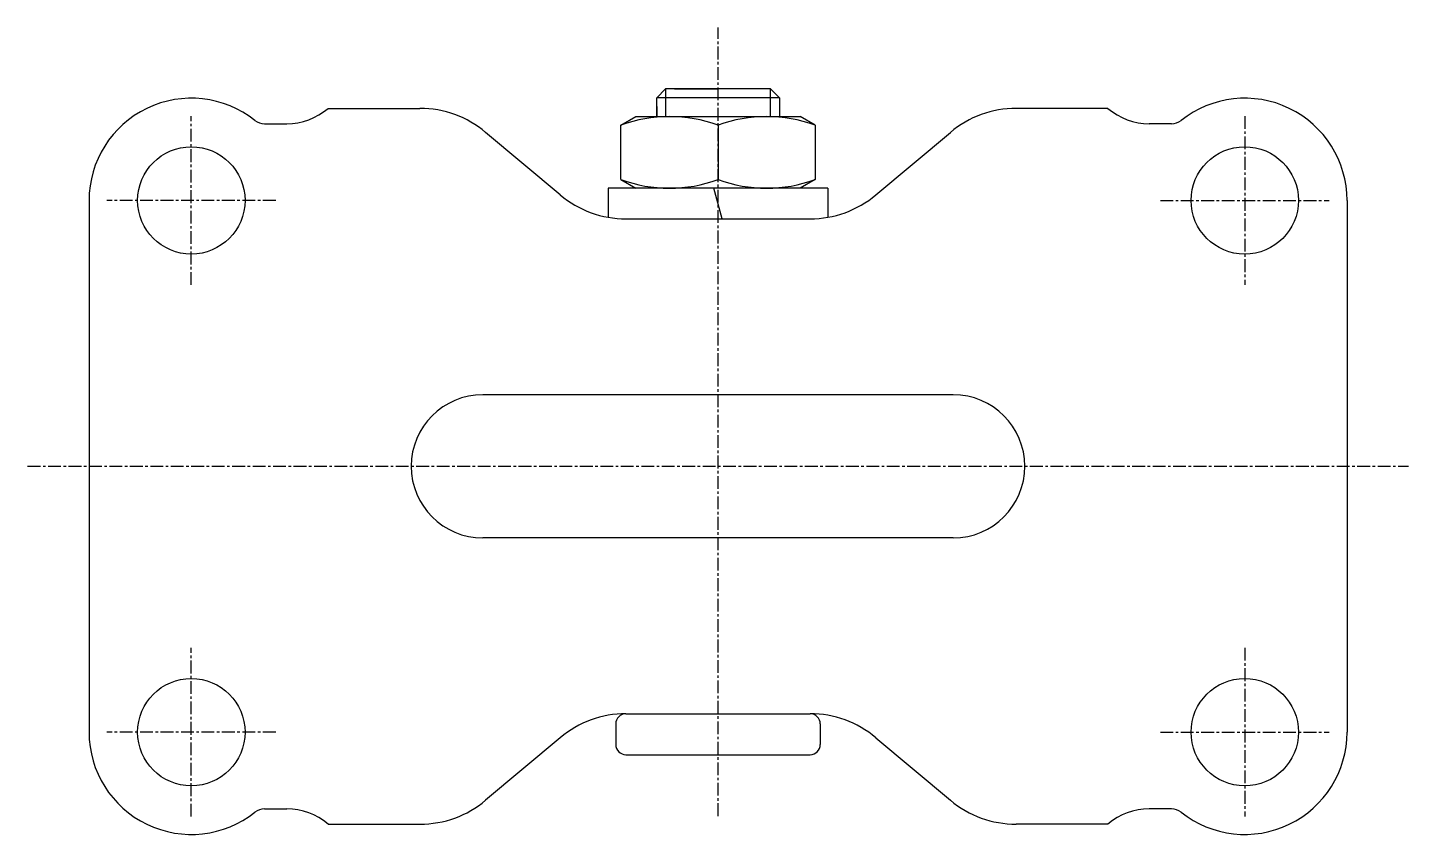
# Model space of a CAD drawing. Extents: x -2951 to -2664, y -670 to -222.
# Drawn here: x -2799.2 to -2664.2, y -301.2 to -222.3 of the extents above; entities that cross this region are included whole.
import ezdxf

# ---------------------------------------------------------------- set-up
doc = ezdxf.new("R2010")
doc.units = 0
doc.linetypes.add('CENTER', pattern=[2, 1.25, -0.25, 0.25, -0.25])
doc.layers.get('0').update_dxf_attribs({"linetype": 'CONTINUOUS'})
doc.layers.add('CENTER', color=1, linetype='CENTER')

msp = doc.modelspace()

# ---------------------------------------------------------------- linework, layer by layer
at = {"color": 7, "linetype": 'CONTINUOUS'}
for p, q in [((-2736.79, -228.26), (-2737.66, -229.13)), ((-2725.66, -229.13), (-2737.66, -229.13)), ((-2737.66, -230.96), (-2737.66, -229.13)), ((-2726.54, -228.26), (-2736.79, -228.26)), ((-2735.91, -228.26), (-2731.66, -228.26)), ((-2727.41, -228.26), (-2731.66, -228.26)), ((-2726.54, -228.26), (-2725.66, -229.13)), ((-2725.66, -229.13), (-2725.66, -230.96)), ((-2769.79, -230.16), (-2760.81, -230.16)), ((-2737.66, -229.96), (-2737.66, -230.96)), ((-2725.66, -229.96), (-2725.66, -230.96)), ((-2693.54, -230.16), (-2702.51, -230.16)), ((-2776.01, -231.66), (-2773.83, -231.66)), ((-2741.16, -231.81), (-2739.69, -230.96)), ((-2741.16, -237.11), (-2741.16, -231.81)), ((-2739.69, -230.96), (-2723.63, -230.96)), ((-2731.66, -231.81), (-2731.66, -237.11)), ((-2722.16, -231.81), (-2723.63, -230.96)), ((-2722.16, -231.81), (-2722.16, -237.11)), ((-2687.32, -231.66), (-2689.5, -231.66)), ((-2747.09, -238.62), (-2754.39, -232.5)), ((-2716.24, -238.62), (-2708.94, -232.5)), ((-2741.16, -237.11), (-2739.69, -237.96)), ((-2722.16, -237.11), (-2723.63, -237.96)), ((-2720.91, -237.96), (-2742.41, -237.96)), ((-2742.41, -237.96), (-2742.41, -240.8)), ((-2731.26, -240.96), (-2732.07, -237.96)), ((-2720.91, -237.96), (-2720.91, -240.8)), ((-2793.16, -239.16), (-2793.16, -291.16)), ((-2670.16, -239.16), (-2670.16, -291.16)), ((-2740.66, -240.96), (-2722.66, -240.96)), ((-2708.66, -258.16), (-2754.66, -258.16)), ((-2708.66, -272.16), (-2754.66, -272.16)), ((-2740.66, -289.36), (-2722.66, -289.36)), ((-2741.66, -290.36), (-2741.66, -292.36)), ((-2721.66, -290.36), (-2721.66, -292.36)), ((-2747.09, -291.7), (-2754.39, -297.82)), ((-2716.24, -291.7), (-2708.94, -297.82)), ((-2740.66, -293.36), (-2722.66, -293.36)), ((-2776.01, -298.66), (-2773.83, -298.66)), ((-2687.32, -298.66), (-2689.5, -298.66)), ((-2769.79, -300.16), (-2760.81, -300.16)), ((-2693.54, -300.16), (-2702.51, -300.16))]:
    msp.add_line(p, q, dxfattribs=at)
at = {"color": 3, "linetype": 'CONTINUOUS'}
for p, q in [((-2736.79, -228.26), (-2736.79, -230.96)), ((-2726.54, -230.96), (-2726.54, -228.26))]:
    msp.add_line(p, q, dxfattribs=at)
at = {"color": 7, "linetype": 'CONTINUOUS'}
for centre in [(-2783.16, -239.16), (-2680.16, -239.16), (-2783.16, -291.16), (-2680.16, -291.16)]:
    msp.add_circle(centre, 5.25, dxfattribs=at)
for centre, radius, start, end in [((-2783.16, -239.16), 10, 51.5, 180), ((-2680.16, -239.16), 10, 0, 128.5), ((-2773.83, -225.47), 6.19, 270, 310.7575), ((-2760.81, -240.16), 10, 50, 90), ((-2702.51, -240.16), 10, 90, 130), ((-2689.5, -225.47), 6.19, 229.2425, 270), ((-2776.01, -230.16), 1.5, 231.5, 270), ((-2736.41, -244.68), 13.72, 69.7438, 110.2562), ((-2726.91, -244.68), 13.72, 69.7438, 110.2562), ((-2687.32, -230.16), 1.5, 270, 308.5), ((-2736.41, -224.24), 13.72, 249.7438, 290.2562), ((-2726.91, -224.24), 13.72, 249.7438, 290.2562), ((-2740.66, -230.96), 10, 230, 270), ((-2722.66, -230.96), 10, 270, 310), ((-2754.66, -265.16), 7, 90, 270), ((-2708.66, -265.16), 7, 270, 90), ((-2740.66, -299.36), 10, 90, 130), ((-2740.66, -290.36), 1, 90, 180), ((-2722.66, -290.36), 1, 0, 90), ((-2722.66, -299.36), 10, 50, 90), ((-2783.16, -291.16), 10, 180, 308.5), ((-2680.16, -291.16), 10, 231.5, 0), ((-2740.66, -292.36), 1, 180, 270), ((-2722.66, -292.36), 1, 270, 0), ((-2760.81, -290.16), 10, 270, 310), ((-2702.51, -290.16), 10, 230, 270), ((-2776.01, -300.16), 1.5, 90, 128.5), ((-2773.83, -304.84), 6.19, 49.2425, 90), ((-2689.5, -304.84), 6.19, 90, 130.7575), ((-2687.32, -300.16), 1.5, 51.5, 90)]:
    msp.add_arc(centre, radius, start, end, dxfattribs=at)
at = {"layer": 'CENTER', "color": 1, "linetype": 'CENTER'}
for p, q in [((-2731.66, -299.36), (-2731.66, -222.26)), ((-2783.16, -247.41), (-2783.16, -230.91)), ((-2680.16, -230.91), (-2680.16, -247.41)), ((-2774.91, -239.16), (-2791.41, -239.16)), ((-2688.41, -239.16), (-2671.91, -239.16)), ((-2799.16, -265.16), (-2664.16, -265.16)), ((-2783.16, -299.41), (-2783.16, -282.91)), ((-2680.16, -282.91), (-2680.16, -299.41)), ((-2774.91, -291.16), (-2791.41, -291.16)), ((-2688.41, -291.16), (-2671.91, -291.16))]:
    msp.add_line(p, q, dxfattribs=at)

doc.saveas('drawing.dxf')
